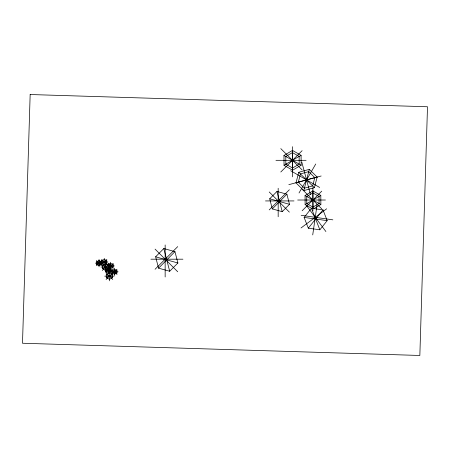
<?xml version="1.0" encoding="UTF-8"?>
<svg xmlns="http://www.w3.org/2000/svg" width="450" height="450" viewBox="0 0 450 450"><rect width="100%" height="100%" fill="white"/><g stroke="black" fill="none" stroke-linecap="round" stroke-linejoin="round"><path stroke-width="0.67" d="M312.722 234.917L317.132 204.306M296.004 182.903L298.761 172.288L309.336 169.369L317.149 177.064L314.392 187.678L303.823 190.597L296.004 182.903L299.312 181.991M298.316 182.183L300.471 173.903L308.717 171.624L314.809 177.626L312.66 185.906L304.414 188.184L298.316 182.183L314.809 177.626M304.414 188.184L308.717 171.624M303.823 190.597L304.509 187.948M308.644 172.024L309.336 169.369M299.014 192.988L315.743 164.008M304.121 217.417L311.456 208.26L322.988 209.874L327.184 220.641L319.849 229.798L308.317 228.184L304.121 217.417L327.184 220.641M308.317 228.184L322.988 209.874M155.616 256.809L163.817 248.546L174.954 251.634L177.891 262.991L169.695 271.254L158.558 268.166L155.616 256.809L177.891 262.991M158.558 268.166L174.954 251.634M269.691 198.81L276.986 191.453L286.898 194.203L289.513 204.311L282.218 211.669L272.306 208.918L269.691 198.81L289.513 204.311M272.306 208.918L286.898 194.203M96.429 265.753L101.644 260.544M101.644 264.611L106.858 259.403M102.313 270.422L109.091 263.649M108.506 268.065L113.248 263.329M105.795 272.852L110.846 267.801M106.087 279.461L112.703 272.846M111.825 274.399L117.006 269.224M155.081 269.263L177.722 246.623M280.794 172.007L302.113 150.688M269.213 209.891L289.361 189.743M302.141 210.769L321.756 191.16M301.022 227.97L326.661 208.789M283.961 155.441L292.483 150.435L301.078 155.306L301.157 165.189L292.635 170.196L284.04 165.324L283.961 155.441L301.157 165.189M292.427 152.601L285.784 156.51L285.846 164.216L292.551 168.019L299.194 164.109L299.132 156.403L292.427 152.601L292.551 168.019M285.846 164.216L299.132 156.403M284.04 165.324L286.312 163.986M298.806 156.645L301.078 155.306M311.822 208.417L305.128 204.626L305.061 195.531L312.896 190.924L320.805 195.412L320.873 204.502L313.639 208.755M306.787 203.602L306.731 196.515L312.846 192.921L319.016 196.419L319.072 203.507L312.958 207.101L306.787 203.602L320.805 195.412M305.128 204.626L306.939 203.563M96.581 261.844L99.084 260.584L101.587 261.844L101.587 264.364L99.084 265.624L96.581 264.364L96.581 261.844L101.587 264.364M104.299 264.476L101.796 263.222L101.796 260.702L104.299 259.442L106.802 260.702L106.802 263.222L102.51 265.337L102.51 268.611L105.761 270.248L109.018 268.611L109.018 265.337L105.761 263.7L105.761 270.248M96.581 264.364L101.587 261.844M101.796 263.222L106.802 260.702M110.689 263.363L108.186 264.623L113.192 267.142L113.192 264.623L110.689 263.363L110.689 268.403L108.816 267.457M102.51 268.611L109.018 265.337M108.816 266.827L113.192 264.623M110.689 268.403L113.192 267.142M105.947 271.457L110.953 268.937L110.953 271.457L108.45 272.717L105.947 271.457L105.947 269.567M111.943 270.517L114.446 269.263L116.949 270.517L116.949 273.037L114.446 274.298L111.943 273.037L111.943 270.517L116.949 273.037M106.273 274.494L109.451 272.897L112.629 274.494L112.629 277.695L109.451 279.293L106.273 277.695L106.273 274.494L112.629 277.695M111.943 273.037L116.949 270.517M106.273 277.695L112.629 274.494M314.511 177.795L317.149 177.064M288.832 184.657L321.154 175.995M275.951 160.312L306.096 160.312M297.686 200.014L325.423 200.014M265.5 200.931L293.996 200.931M150.907 259.194L182.925 259.194M100.806 262.001L107.949 262.001M95.366 263.143L102.448 263.143M108.022 265.928L114.339 265.928M100.929 267.03L110.138 267.03M104.732 270.242L112.101 270.242M110.728 271.822L118.097 271.822M104.732 276.148L114.092 276.148M301.162 215.286L332.854 219.853M101.796 260.702L106.802 263.222M108.45 267.677L110.953 268.937M102.51 265.337L109.018 268.611M106.571 269.252L110.953 271.457M305.061 195.531L320.873 204.502M290.666 170.73L319.646 187.459M298.761 172.288L314.392 187.678M280.794 148.618L302.113 169.931M302.141 189.253L321.756 208.862M269.213 191.97L289.361 212.119M155.081 249.126L177.722 271.761M108.051 263.329L113.259 268.537M111.808 269.224L117.017 274.433M101.655 259.403L106.667 264.409M102.33 263.649L108.495 269.814M106.639 268.47L111.021 272.852M96.441 260.544L101.655 265.753M106.099 272.846L112.719 279.461M306.726 205.914L325.907 231.553M311.456 208.26L319.849 229.798M301.815 162.174L310.438 194.355M276.986 191.453L282.218 211.669M163.817 248.546L169.695 271.254M312.896 190.924L313.031 208.406M292.483 150.435L292.506 153.067M292.618 167.563L292.635 170.196M312.902 187.779L312.902 210.718M292.489 146.7L292.489 176.85M278.173 188.257L278.173 216.754M165.15 244.952L165.15 276.969M114.446 269.263L114.446 274.298M114.407 268.144L114.407 275.512M110.649 262.249L110.649 269.353M109.401 271.479L109.401 280.839M108.45 268.307L108.45 272.717M108.411 267.142L108.411 273.887M105.711 262.367L105.711 271.828M104.254 258.322L104.254 265.028M99.084 260.584L99.084 265.624M99.039 259.47L99.039 266.839M30.161 94.528L22.5 343.243L419.844 355.472L427.5 106.757L30.161 94.528"/></g></svg>
